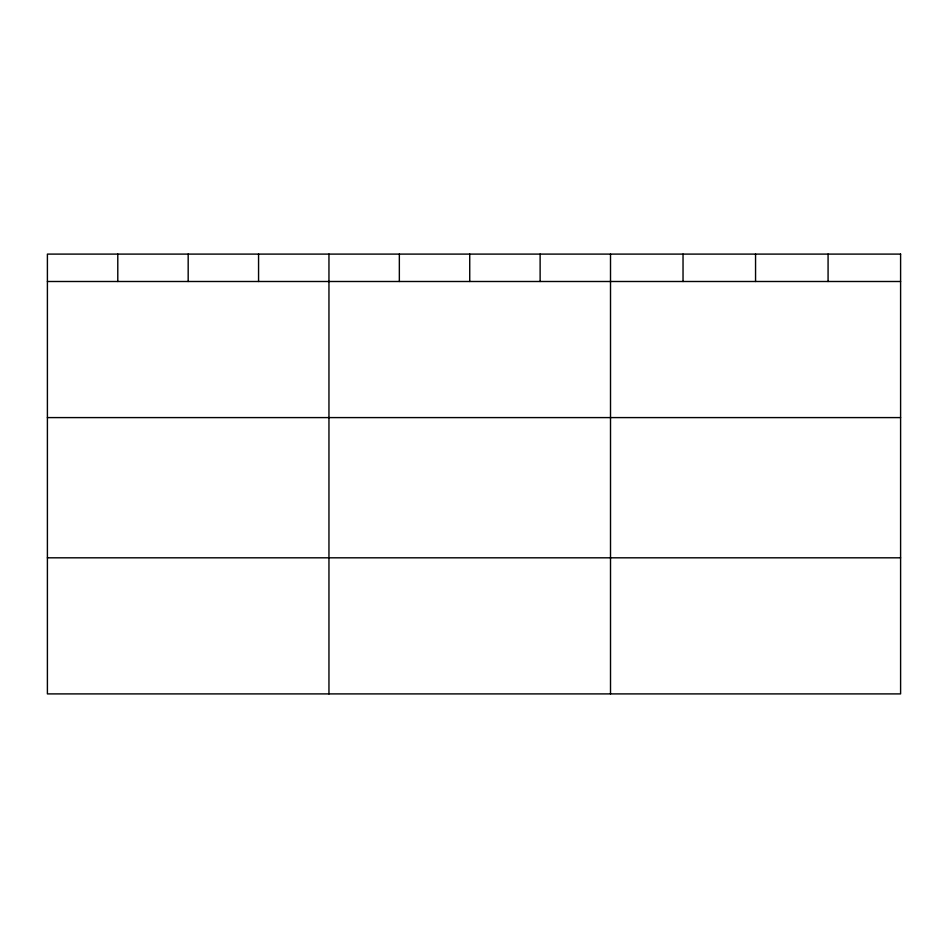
<?xml version="1.0" encoding="UTF-8"?>
<svg xmlns="http://www.w3.org/2000/svg" width="948" height="948" viewBox="0 0 948 948"><rect width="100%" height="100%" fill="white"/><g stroke="black" fill="none" stroke-linecap="round" stroke-linejoin="round"><path stroke-width="1.42" d="M47.4 281.497L900.6 281.497M47.4 417.594L900.6 417.594M47.4 557.815L900.6 557.815M828.078 254.1L828.078 281.497M755.556 254.1L755.556 281.497M683.034 254.1L683.034 281.497M610.512 254.1L610.512 693.9M540.123 254.1L540.123 281.497M469.734 254.1L469.734 281.497M399.345 254.1L399.345 281.497M328.956 254.1L328.956 693.9M258.567 254.1L258.567 281.497M188.178 254.1L188.178 281.497M117.789 254.1L117.789 281.497M900.6 254.1L47.4 254.1L47.4 693.9L900.6 693.9L900.6 254.1"/></g></svg>
